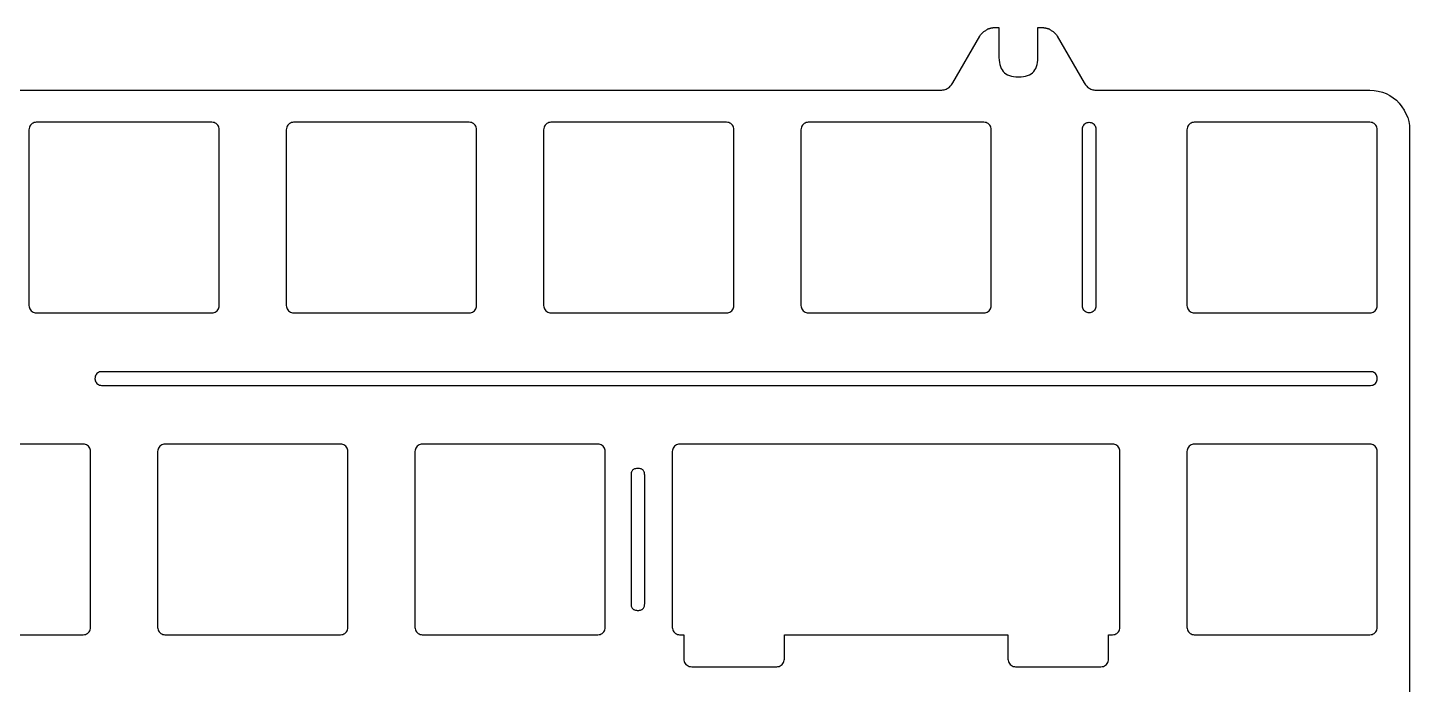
# Model space of a CAD drawing. Extents: x 157 to 462, y -59 to 69.
# Drawn here: x 359.6 to 461.9, y 20.7 to 69.3 of the extents above; entities that cross this region are included whole.
import ezdxf

# ---------------------------------------------------------------- set-up
doc = ezdxf.new("R2010")
doc.units = 0
doc.header["$MEASUREMENT"] = 0
doc.layers.get('0').update_dxf_attribs({"linetype": 'CONTINUOUS'})

msp = doc.modelspace()

# ---------------------------------------------------------------- linework, layer by layer
for points in [[(315.450287, 64.657822), (427.17514, 64.657822), (427.250336, 64.657822), (427.325287, 64.657822), (427.400238, 64.682846), (427.475189, 64.682846), (427.55014, 64.707809), (427.625336, 64.732773), (427.700287, 64.782822), (427.750336, 64.807846), (427.825287, 64.857773), (427.875336, 64.882797), (427.92514, 64.957809), (427.975189, 65.007797), (428.025238, 65.057846), (428.075287, 65.132797), (428.125336, 65.207809), (430.125336, 68.657822), (430.150238, 68.707809), (430.17514, 68.757797), (430.225189, 68.807846), (430.250336, 68.832809), (430.30014, 68.882797), (430.350189, 68.932846), (430.375336, 68.957809), (430.42514, 69.007797), (430.475189, 69.032822), (430.525238, 69.057846), (430.575287, 69.082809), (430.625336, 69.132797), (430.67514, 69.157822), (430.725189, 69.182846), (430.775238, 69.182846), (430.80014, 69.207809), (430.850189, 69.207809), (430.875336, 69.207809), (430.900238, 69.232773), (430.92514, 69.232773), (430.950287, 69.232773), (430.975189, 69.257797), (431.000336, 69.257797), (431.025238, 69.257797), (431.05014, 69.257797), (431.075287, 69.257797), (431.100189, 69.257797), (431.125336, 69.282822), (431.150238, 69.282822), (431.17514, 69.282822), (431.525238, 69.282822), (431.525238, 67.082809), (431.55014, 66.882797), (431.575287, 66.707809), (431.600189, 66.557846), (431.650238, 66.407822), (431.700287, 66.257797), (431.775238, 66.157822), (431.850189, 66.032822), (431.950287, 65.932846), (432.05014, 65.857773), (432.17514, 65.782822), (432.325287, 65.732773), (432.475189, 65.682846), (432.625336, 65.657822), (432.80014, 65.632797), (432.975189, 65.632797), (433.17514, 65.632797), (433.350189, 65.657822), (433.500336, 65.682846), (433.650238, 65.732773), (433.80014, 65.782822), (433.92514, 65.857773), (434.025238, 65.932846), (434.125336, 66.032822), (434.200287, 66.157822), (434.275238, 66.257797), (434.325287, 66.407822), (434.375336, 66.557846), (434.400238, 66.707809), (434.42514, 66.882797), (434.42514, 67.082809), (434.42514, 69.282822), (434.80014, 69.282822), (434.825287, 69.282822), (434.850189, 69.282822), (434.875336, 69.257797), (434.900238, 69.257797), (434.92514, 69.257797), (434.950287, 69.257797), (434.975189, 69.257797), (435.000336, 69.257797), (435.025238, 69.232773), (435.05014, 69.232773), (435.075287, 69.232773), (435.100189, 69.207809), (435.125336, 69.207809), (435.17514, 69.207809), (435.200287, 69.182846), (435.250336, 69.182846), (435.30014, 69.157822), (435.350189, 69.132797), (435.400238, 69.082809), (435.450287, 69.057846), (435.500336, 69.032822), (435.55014, 69.007797), (435.600189, 68.957809), (435.625336, 68.932846), (435.67514, 68.882797), (435.725189, 68.832809), (435.750336, 68.807846), (435.80014, 68.757797), (435.825287, 68.707809), (435.850189, 68.657822), (437.850189, 65.207809), (437.900238, 65.132797), (437.950287, 65.057846), (438.000336, 65.007797), (438.05014, 64.957809), (438.100189, 64.882797), (438.150238, 64.857773), (438.225189, 64.807846), (438.275238, 64.782822), (438.350189, 64.732773), (438.42514, 64.707809), (438.500336, 64.682846), (438.575287, 64.682846), (438.650238, 64.657822), (438.725189, 64.657822), (438.80014, 64.657822), (459.000336, 64.657822), (459.000336, 64.657822), (459.325287, 64.632797), (459.625336, 64.582809), (459.92514, 64.507797), (459.92514, 64.507797), (460.200287, 64.407822), (460.475189, 64.257797), (460.725189, 64.082809), (460.725189, 64.082809), (460.975189, 63.907822), (461.17514, 63.682846), (461.375336, 63.432846), (461.375336, 63.432846), (461.55014, 63.182846), (461.67514, 62.907822), (461.80014, 62.632797), (461.80014, 62.632797), (461.875336, 62.332809), (461.92514, 62.032822), (461.92514, 61.732773), (461.92514, -51.292175)], [(360.275238, 62.282822), (360.200287, 62.257797), (360.125336, 62.257797), (360.125336, 62.257797), (360.05014, 62.207809), (359.975189, 62.182846), (359.975189, 62.182846), (359.900238, 62.107773), (359.850189, 62.057846), (359.850189, 62.057846), (359.80014, 61.982773), (359.775238, 61.907822), (359.775238, 61.907822), (359.750336, 61.807846), (359.725189, 61.732773), (359.725189, 48.732773), (359.725189, 48.732773), (359.750336, 48.632797), (359.775238, 48.557846), (359.775238, 48.557846), (359.80014, 48.482773), (359.850189, 48.407822), (359.850189, 48.407822), (359.900238, 48.332809), (359.975189, 48.282822), (359.975189, 48.282822), (360.05014, 48.232773), (360.125336, 48.207809), (360.125336, 48.207809), (360.200287, 48.182846), (360.275238, 48.182846), (373.275238, 48.182846), (373.275238, 48.182846), (373.375336, 48.182846), (373.450287, 48.207809), (373.450287, 48.207809), (373.525238, 48.232773), (373.600189, 48.282822), (373.600189, 48.282822), (373.67514, 48.332809), (373.725189, 48.407822), (373.725189, 48.407822), (373.775238, 48.482773), (373.80014, 48.557846), (373.80014, 48.557846), (373.825287, 48.632797), (373.825287, 48.732773), (373.825287, 61.732773), (373.825287, 61.732773), (373.825287, 61.807846), (373.80014, 61.907822), (373.80014, 61.907822), (373.775238, 61.982773), (373.725189, 62.057846), (373.725189, 62.057846), (373.67514, 62.107773), (373.600189, 62.182846), (373.600189, 62.182846), (373.525238, 62.207809), (373.450287, 62.257797), (373.450287, 62.257797), (373.375336, 62.257797), (373.275238, 62.282822), (360.275238, 62.282822)], [(379.325287, 62.282822), (379.250336, 62.257797), (379.17514, 62.257797), (379.17514, 62.257797), (379.100189, 62.207809), (379.025238, 62.182846), (379.025238, 62.182846), (378.950287, 62.107773), (378.900238, 62.057846), (378.900238, 62.057846), (378.850189, 61.982773), (378.825287, 61.907822), (378.825287, 61.907822), (378.80014, 61.807846), (378.775238, 61.732773), (378.775238, 48.732773), (378.775238, 48.732773), (378.80014, 48.632797), (378.825287, 48.557846), (378.825287, 48.557846), (378.850189, 48.482773), (378.900238, 48.407822), (378.900238, 48.407822), (378.950287, 48.332809), (379.025238, 48.282822), (379.025238, 48.282822), (379.100189, 48.232773), (379.17514, 48.207809), (379.17514, 48.207809), (379.250336, 48.182846), (379.325287, 48.182846), (392.325287, 48.182846), (392.325287, 48.182846), (392.42514, 48.182846), (392.500336, 48.207809), (392.500336, 48.207809), (392.575287, 48.232773), (392.650238, 48.282822), (392.650238, 48.282822), (392.725189, 48.332809), (392.775238, 48.407822), (392.775238, 48.407822), (392.825287, 48.482773), (392.850189, 48.557846), (392.850189, 48.557846), (392.875336, 48.632797), (392.875336, 48.732773), (392.875336, 61.732773), (392.875336, 61.732773), (392.875336, 61.807846), (392.850189, 61.907822), (392.850189, 61.907822), (392.825287, 61.982773), (392.775238, 62.057846), (392.775238, 62.057846), (392.725189, 62.107773), (392.650238, 62.182846), (392.650238, 62.182846), (392.575287, 62.207809), (392.500336, 62.257797), (392.500336, 62.257797), (392.42514, 62.257797), (392.325287, 62.282822), (379.325287, 62.282822)], [(398.375336, 62.282822), (398.30014, 62.257797), (398.225189, 62.257797), (398.225189, 62.257797), (398.150238, 62.207809), (398.075287, 62.182846), (398.075287, 62.182846), (398.000336, 62.107773), (397.950287, 62.057846), (397.950287, 62.057846), (397.900238, 61.982773), (397.875336, 61.907822), (397.875336, 61.907822), (397.850189, 61.807846), (397.825287, 61.732773), (397.825287, 48.732773), (397.825287, 48.732773), (397.850189, 48.632797), (397.875336, 48.557846), (397.875336, 48.557846), (397.900238, 48.482773), (397.950287, 48.407822), (397.950287, 48.407822), (398.000336, 48.332809), (398.075287, 48.282822), (398.075287, 48.282822), (398.150238, 48.232773), (398.225189, 48.207809), (398.225189, 48.207809), (398.30014, 48.182846), (398.375336, 48.182846), (411.375336, 48.182846), (411.375336, 48.182846), (411.475189, 48.182846), (411.55014, 48.207809), (411.55014, 48.207809), (411.625336, 48.232773), (411.700287, 48.282822), (411.700287, 48.282822), (411.775238, 48.332809), (411.825287, 48.407822), (411.825287, 48.407822), (411.875336, 48.482773), (411.900238, 48.557846), (411.900238, 48.557846), (411.92514, 48.632797), (411.92514, 48.732773), (411.92514, 61.732773), (411.92514, 61.732773), (411.92514, 61.807846), (411.900238, 61.907822), (411.900238, 61.907822), (411.875336, 61.982773), (411.825287, 62.057846), (411.825287, 62.057846), (411.775238, 62.107773), (411.700287, 62.182846), (411.700287, 62.182846), (411.625336, 62.207809), (411.55014, 62.257797), (411.55014, 62.257797), (411.475189, 62.257797), (411.375336, 62.282822), (398.375336, 62.282822)], [(417.42514, 62.282822), (417.350189, 62.257797), (417.275238, 62.257797), (417.275238, 62.257797), (417.200287, 62.207809), (417.125336, 62.182846), (417.125336, 62.182846), (417.05014, 62.107773), (417.000336, 62.057846), (417.000336, 62.057846), (416.950287, 61.982773), (416.92514, 61.907822), (416.92514, 61.907822), (416.900238, 61.807846), (416.875336, 61.732773), (416.875336, 48.732773), (416.875336, 48.732773), (416.900238, 48.632797), (416.92514, 48.557846), (416.92514, 48.557846), (416.950287, 48.482773), (417.000336, 48.407822), (417.000336, 48.407822), (417.05014, 48.332809), (417.125336, 48.282822), (417.125336, 48.282822), (417.200287, 48.232773), (417.275238, 48.207809), (417.275238, 48.207809), (417.350189, 48.182846), (417.42514, 48.182846), (430.42514, 48.182846), (430.42514, 48.182846), (430.525238, 48.182846), (430.600189, 48.207809), (430.600189, 48.207809), (430.67514, 48.232773), (430.750336, 48.282822), (430.750336, 48.282822), (430.825287, 48.332809), (430.875336, 48.407822), (430.875336, 48.407822), (430.92514, 48.482773), (430.950287, 48.557846), (430.950287, 48.557846), (430.975189, 48.632797), (430.975189, 48.732773), (430.975189, 61.732773), (430.975189, 61.732773), (430.975189, 61.807846), (430.950287, 61.907822), (430.950287, 61.907822), (430.92514, 61.982773), (430.875336, 62.057846), (430.875336, 62.057846), (430.825287, 62.107773), (430.750336, 62.182846), (430.750336, 62.182846), (430.67514, 62.207809), (430.600189, 62.257797), (430.600189, 62.257797), (430.525238, 62.257797), (430.42514, 62.282822), (417.42514, 62.282822)], [(438.725189, 48.682846), (438.725189, 48.607773), (438.700287, 48.532822), (438.700287, 48.532822), (438.67514, 48.457809), (438.625336, 48.382797), (438.625336, 48.382797), (438.575287, 48.332809), (438.525238, 48.282822), (438.525238, 48.282822), (438.450287, 48.232773), (438.375336, 48.207809), (438.375336, 48.207809), (438.30014, 48.182846), (438.225189, 48.182846), (438.225189, 48.182846), (438.150238, 48.182846), (438.075287, 48.207809), (438.075287, 48.207809), (438.000336, 48.232773), (437.92514, 48.282822), (437.92514, 48.282822), (437.875336, 48.332809), (437.825287, 48.382797), (437.825287, 48.382797), (437.775238, 48.457809), (437.750336, 48.532822), (437.750336, 48.532822), (437.725189, 48.607773), (437.725189, 48.682846), (437.725189, 61.782822), (437.725189, 61.782822), (437.725189, 61.857773), (437.750336, 61.932846), (437.750336, 61.932846), (437.775238, 62.007797), (437.825287, 62.057846), (437.825287, 62.057846), (437.875336, 62.132797), (437.92514, 62.182846), (437.92514, 62.182846), (438.000336, 62.232773), (438.075287, 62.257797), (438.075287, 62.257797), (438.150238, 62.257797), (438.225189, 62.282822), (438.225189, 62.282822), (438.30014, 62.257797), (438.375336, 62.257797), (438.375336, 62.257797), (438.450287, 62.232773), (438.525238, 62.182846), (438.525238, 62.182846), (438.575287, 62.132797), (438.625336, 62.057846), (438.625336, 62.057846), (438.67514, 62.007797), (438.700287, 61.932846), (438.700287, 61.932846), (438.725189, 61.857773), (438.725189, 61.782822), (438.725189, 48.682846)], [(446.000336, 62.282822), (445.92514, 62.257797), (445.850189, 62.257797), (445.850189, 62.257797), (445.775238, 62.207809), (445.700287, 62.182846), (445.700287, 62.182846), (445.625336, 62.107773), (445.575287, 62.057846), (445.575287, 62.057846), (445.525238, 61.982773), (445.500336, 61.907822), (445.500336, 61.907822), (445.475189, 61.807846), (445.450287, 61.732773), (445.450287, 48.732773), (445.450287, 48.732773), (445.475189, 48.632797), (445.500336, 48.557846), (445.500336, 48.557846), (445.525238, 48.482773), (445.575287, 48.407822), (445.575287, 48.407822), (445.625336, 48.332809), (445.700287, 48.282822), (445.700287, 48.282822), (445.775238, 48.232773), (445.850189, 48.207809), (445.850189, 48.207809), (445.92514, 48.182846), (446.000336, 48.182846), (459.000336, 48.182846), (459.000336, 48.182846), (459.100189, 48.182846), (459.17514, 48.207809), (459.17514, 48.207809), (459.250336, 48.232773), (459.325287, 48.282822), (459.325287, 48.282822), (459.400238, 48.332809), (459.450287, 48.407822), (459.450287, 48.407822), (459.500336, 48.482773), (459.525238, 48.557846), (459.525238, 48.557846), (459.55014, 48.632797), (459.55014, 48.732773), (459.55014, 61.732773), (459.55014, 61.732773), (459.55014, 61.807846), (459.525238, 61.907822), (459.525238, 61.907822), (459.500336, 61.982773), (459.450287, 62.057846), (459.450287, 62.057846), (459.400238, 62.107773), (459.325287, 62.182846), (459.325287, 62.182846), (459.250336, 62.207809), (459.17514, 62.257797), (459.17514, 62.257797), (459.100189, 62.257797), (459.000336, 62.282822), (446.000336, 62.282822)], [(365.100189, 43.807846), (365.025238, 43.807846), (364.950287, 43.807846), (364.950287, 43.807846), (364.875336, 43.757797), (364.825287, 43.732773), (364.825287, 43.732773), (364.750336, 43.682846), (364.700287, 43.607773), (364.700287, 43.607773), (364.67514, 43.557846), (364.625336, 43.482773), (364.625336, 43.482773), (364.625336, 43.407822), (364.600189, 43.307846), (364.600189, 43.307846), (364.625336, 43.232773), (364.625336, 43.157822), (364.625336, 43.157822), (364.67514, 43.082809), (364.700287, 43.032822), (364.700287, 43.032822), (364.750336, 42.957809), (364.825287, 42.907822), (364.825287, 42.907822), (364.875336, 42.882797), (364.950287, 42.832809), (364.950287, 42.832809), (365.025238, 42.832809), (365.100189, 42.807846), (459.05014, 42.807846), (459.05014, 42.807846), (459.150238, 42.832809), (459.225189, 42.832809), (459.225189, 42.832809), (459.30014, 42.882797), (459.350189, 42.907822), (459.350189, 42.907822), (459.42514, 42.957809), (459.475189, 43.032822), (459.475189, 43.032822), (459.500336, 43.082809), (459.525238, 43.157822), (459.525238, 43.157822), (459.55014, 43.232773), (459.55014, 43.307846), (459.55014, 43.307846), (459.55014, 43.407822), (459.525238, 43.482773), (459.525238, 43.482773), (459.500336, 43.557846), (459.475189, 43.607773), (459.475189, 43.607773), (459.42514, 43.682846), (459.350189, 43.732773), (459.350189, 43.732773), (459.30014, 43.757797), (459.225189, 43.807846), (459.225189, 43.807846), (459.150238, 43.807846), (459.05014, 43.807846), (365.100189, 43.807846)], [(350.750336, 24.357773), (363.750336, 24.357773), (363.750336, 24.357773), (363.850189, 24.382797), (363.92514, 24.382797), (363.92514, 24.382797), (364.000336, 24.432846), (364.075287, 24.457809), (364.075287, 24.457809), (364.150238, 24.532822), (364.200287, 24.582809), (364.200287, 24.582809), (364.250336, 24.657822), (364.275238, 24.732773), (364.275238, 24.732773), (364.30014, 24.832809), (364.30014, 24.907822), (364.30014, 37.907822), (364.30014, 37.907822), (364.30014, 38.007797), (364.275238, 38.082809), (364.275238, 38.082809), (364.250336, 38.157822), (364.200287, 38.232773), (364.200287, 38.232773), (364.150238, 38.307846), (364.075287, 38.357773), (364.075287, 38.357773), (364.000336, 38.407822), (363.92514, 38.432846), (363.92514, 38.432846), (363.850189, 38.457809), (363.750336, 38.457809), (350.750336, 38.457809)], [(369.80014, 38.457809), (369.725189, 38.457809), (369.650238, 38.432846), (369.650238, 38.432846), (369.575287, 38.407822), (369.500336, 38.357773), (369.500336, 38.357773), (369.42514, 38.307846), (369.375336, 38.232773), (369.375336, 38.232773), (369.325287, 38.157822), (369.30014, 38.082809), (369.30014, 38.082809), (369.275238, 38.007797), (369.250336, 37.907822), (369.250336, 24.907822), (369.250336, 24.907822), (369.275238, 24.832809), (369.30014, 24.732773), (369.30014, 24.732773), (369.325287, 24.657822), (369.375336, 24.582809), (369.375336, 24.582809), (369.42514, 24.532822), (369.500336, 24.457809), (369.500336, 24.457809), (369.575287, 24.432846), (369.650238, 24.382797), (369.650238, 24.382797), (369.725189, 24.382797), (369.80014, 24.357773), (382.80014, 24.357773), (382.80014, 24.357773), (382.900238, 24.382797), (382.975189, 24.382797), (382.975189, 24.382797), (383.05014, 24.432846), (383.125336, 24.457809), (383.125336, 24.457809), (383.200287, 24.532822), (383.250336, 24.582809), (383.250336, 24.582809), (383.30014, 24.657822), (383.325287, 24.732773), (383.325287, 24.732773), (383.350189, 24.832809), (383.350189, 24.907822), (383.350189, 37.907822), (383.350189, 37.907822), (383.350189, 38.007797), (383.325287, 38.082809), (383.325287, 38.082809), (383.30014, 38.157822), (383.250336, 38.232773), (383.250336, 38.232773), (383.200287, 38.307846), (383.125336, 38.357773), (383.125336, 38.357773), (383.05014, 38.407822), (382.975189, 38.432846), (382.975189, 38.432846), (382.900238, 38.457809), (382.80014, 38.457809), (369.80014, 38.457809)], [(388.850189, 38.457809), (388.775238, 38.457809), (388.700287, 38.432846), (388.700287, 38.432846), (388.625336, 38.407822), (388.55014, 38.357773), (388.55014, 38.357773), (388.475189, 38.307846), (388.42514, 38.232773), (388.42514, 38.232773), (388.375336, 38.157822), (388.350189, 38.082809), (388.350189, 38.082809), (388.325287, 38.007797), (388.30014, 37.907822), (388.30014, 24.907822), (388.30014, 24.907822), (388.325287, 24.832809), (388.350189, 24.732773), (388.350189, 24.732773), (388.375336, 24.657822), (388.42514, 24.582809), (388.42514, 24.582809), (388.475189, 24.532822), (388.55014, 24.457809), (388.55014, 24.457809), (388.625336, 24.432846), (388.700287, 24.382797), (388.700287, 24.382797), (388.775238, 24.382797), (388.850189, 24.357773), (401.850189, 24.357773), (401.850189, 24.357773), (401.950287, 24.382797), (402.025238, 24.382797), (402.025238, 24.382797), (402.100189, 24.432846), (402.17514, 24.457809), (402.17514, 24.457809), (402.250336, 24.532822), (402.30014, 24.582809), (402.30014, 24.582809), (402.350189, 24.657822), (402.375336, 24.732773), (402.375336, 24.732773), (402.400238, 24.832809), (402.400238, 24.907822), (402.400238, 37.907822), (402.400238, 37.907822), (402.400238, 38.007797), (402.375336, 38.082809), (402.375336, 38.082809), (402.350189, 38.157822), (402.30014, 38.232773), (402.30014, 38.232773), (402.250336, 38.307846), (402.17514, 38.357773), (402.17514, 38.357773), (402.100189, 38.407822), (402.025238, 38.432846), (402.025238, 38.432846), (401.950287, 38.457809), (401.850189, 38.457809), (388.850189, 38.457809)], [(440.500336, 37.907822), (440.500336, 38.007797), (440.475189, 38.082809), (440.475189, 38.082809), (440.450287, 38.157822), (440.400238, 38.232773), (440.400238, 38.232773), (440.350189, 38.307846), (440.275238, 38.357773), (440.275238, 38.357773), (440.200287, 38.407822), (440.125336, 38.432846), (440.125336, 38.432846), (440.05014, 38.457809), (439.950287, 38.457809), (426.950287, 38.457809), (420.900238, 38.457809), (407.900238, 38.457809), (407.900238, 38.457809), (407.825287, 38.457809), (407.750336, 38.432846), (407.750336, 38.432846), (407.67514, 38.407822), (407.600189, 38.357773), (407.600189, 38.357773), (407.525238, 38.307846), (407.475189, 38.232773), (407.475189, 38.232773), (407.42514, 38.157822), (407.400238, 38.082809), (407.400238, 38.082809), (407.375336, 38.007797), (407.350189, 37.907822), (407.350189, 24.907822), (407.350189, 24.907822), (407.375336, 24.832809), (407.400238, 24.732773), (407.400238, 24.732773), (407.42514, 24.657822), (407.475189, 24.582809), (407.475189, 24.582809), (407.525238, 24.532822), (407.600189, 24.457809), (407.600189, 24.457809), (407.67514, 24.432846), (407.750336, 24.382797), (407.750336, 24.382797), (407.825287, 24.382797), (407.900238, 24.357773), (408.225189, 24.357773), (408.225189, 22.557846), (408.225189, 22.557846), (408.225189, 22.482773), (408.250336, 22.382797), (408.250336, 22.382797), (408.275238, 22.307846), (408.325287, 22.232773), (408.325287, 22.232773), (408.375336, 22.157822), (408.450287, 22.107773), (408.450287, 22.107773), (408.525238, 22.057846), (408.600189, 22.007797), (408.600189, 22.007797), (408.700287, 22.007797), (408.80014, 21.982773), (415.100189, 21.982773), (415.100189, 21.982773), (415.17514, 22.007797), (415.275238, 22.007797), (415.275238, 22.007797), (415.350189, 22.057846), (415.42514, 22.107773), (415.42514, 22.107773), (415.500336, 22.157822), (415.55014, 22.232773), (415.55014, 22.232773), (415.600189, 22.307846), (415.625336, 22.382797), (415.625336, 22.382797), (415.650238, 22.482773), (415.67514, 22.557846), (415.67514, 24.357773), (426.950287, 24.357773), (432.200287, 24.357773), (432.200287, 22.557846), (432.200287, 22.557846), (432.225189, 22.482773), (432.250336, 22.382797), (432.250336, 22.382797), (432.275238, 22.307846), (432.325287, 22.232773), (432.325287, 22.232773), (432.375336, 22.157822), (432.450287, 22.107773), (432.450287, 22.107773), (432.525238, 22.057846), (432.600189, 22.007797), (432.600189, 22.007797), (432.700287, 22.007797), (432.775238, 21.982773), (439.075287, 21.982773), (439.075287, 21.982773), (439.17514, 22.007797), (439.275238, 22.007797), (439.275238, 22.007797), (439.350189, 22.057846), (439.42514, 22.107773), (439.42514, 22.107773), (439.500336, 22.157822), (439.55014, 22.232773), (439.55014, 22.232773), (439.600189, 22.307846), (439.625336, 22.382797), (439.625336, 22.382797), (439.650238, 22.482773), (439.650238, 22.557846), (439.650238, 24.357773), (439.950287, 24.357773), (439.950287, 24.357773), (440.05014, 24.382797), (440.125336, 24.382797), (440.125336, 24.382797), (440.200287, 24.432846), (440.275238, 24.457809), (440.275238, 24.457809), (440.350189, 24.532822), (440.400238, 24.582809), (440.400238, 24.582809), (440.450287, 24.657822), (440.475189, 24.732773), (440.475189, 24.732773), (440.500336, 24.832809), (440.500336, 24.907822), (440.500336, 37.907822)], [(426.950287, 38.457809), (426.950287, 38.457809), (426.950287, 38.457809)], [(446.000336, 38.457809), (445.92514, 38.457809), (445.850189, 38.432846), (445.850189, 38.432846), (445.775238, 38.407822), (445.700287, 38.357773), (445.700287, 38.357773), (445.625336, 38.307846), (445.575287, 38.232773), (445.575287, 38.232773), (445.525238, 38.157822), (445.500336, 38.082809), (445.500336, 38.082809), (445.475189, 38.007797), (445.450287, 37.907822), (445.450287, 24.907822), (445.450287, 24.907822), (445.475189, 24.832809), (445.500336, 24.732773), (445.500336, 24.732773), (445.525238, 24.657822), (445.575287, 24.582809), (445.575287, 24.582809), (445.625336, 24.532822), (445.700287, 24.457809), (445.700287, 24.457809), (445.775238, 24.432846), (445.850189, 24.382797), (445.850189, 24.382797), (445.92514, 24.382797), (446.000336, 24.357773), (459.000336, 24.357773), (459.000336, 24.357773), (459.100189, 24.382797), (459.17514, 24.382797), (459.17514, 24.382797), (459.250336, 24.432846), (459.325287, 24.457809), (459.325287, 24.457809), (459.400238, 24.532822), (459.450287, 24.582809), (459.450287, 24.582809), (459.500336, 24.657822), (459.525238, 24.732773), (459.525238, 24.732773), (459.55014, 24.832809), (459.55014, 24.907822), (459.55014, 37.907822), (459.55014, 37.907822), (459.55014, 38.007797), (459.525238, 38.082809), (459.525238, 38.082809), (459.500336, 38.157822), (459.450287, 38.232773), (459.450287, 38.232773), (459.400238, 38.307846), (459.325287, 38.357773), (459.325287, 38.357773), (459.250336, 38.407822), (459.17514, 38.432846), (459.17514, 38.432846), (459.100189, 38.457809), (459.000336, 38.457809), (446.000336, 38.457809)], [(405.325287, 36.157822), (405.30014, 36.232773), (405.30014, 36.282822), (405.30014, 36.332809), (405.275238, 36.407822), (405.250336, 36.432846), (405.225189, 36.482773), (405.200287, 36.532822), (405.17514, 36.557846), (405.125336, 36.582809), (405.100189, 36.607773), (405.05014, 36.632797), (405.000336, 36.632797), (404.92514, 36.657822), (404.875336, 36.657822), (404.825287, 36.657822), (404.750336, 36.657822), (404.700287, 36.657822), (404.625336, 36.632797), (404.575287, 36.632797), (404.525238, 36.607773), (404.500336, 36.582809), (404.450287, 36.557846), (404.42514, 36.532822), (404.400238, 36.482773), (404.375336, 36.432846), (404.350189, 36.407822), (404.325287, 36.332809), (404.325287, 36.282822), (404.325287, 36.232773), (404.325287, 36.157822), (404.325287, 35.532822), (404.325287, 34.907822), (404.325287, 34.257797), (404.325287, 33.632797), (404.325287, 33.007797), (404.325287, 32.357773), (404.325287, 31.732773), (404.325287, 31.107773), (404.325287, 30.457809), (404.325287, 29.832809), (404.325287, 29.207809), (404.325287, 28.557846), (404.325287, 27.932846), (404.325287, 27.307846), (404.325287, 26.657822), (404.325287, 26.607773), (404.325287, 26.532822), (404.325287, 26.482773), (404.350189, 26.432846), (404.375336, 26.382797), (404.400238, 26.332809), (404.42514, 26.307846), (404.450287, 26.282822), (404.500336, 26.232773), (404.525238, 26.232773), (404.575287, 26.207809), (404.625336, 26.182846), (404.700287, 26.182846), (404.750336, 26.157822), (404.825287, 26.157822), (404.875336, 26.157822), (404.92514, 26.182846), (405.000336, 26.182846), (405.05014, 26.207809), (405.100189, 26.232773), (405.125336, 26.232773), (405.17514, 26.282822), (405.200287, 26.307846), (405.225189, 26.332809), (405.250336, 26.382797), (405.275238, 26.432846), (405.30014, 26.482773), (405.30014, 26.532822), (405.30014, 26.607773), (405.325287, 26.657822), (405.325287, 27.307846), (405.325287, 27.932846), (405.325287, 28.557846), (405.325287, 29.207809), (405.325287, 29.832809), (405.325287, 30.457809), (405.325287, 31.107773), (405.325287, 31.732773), (405.325287, 32.357773), (405.325287, 33.007797), (405.325287, 33.632797), (405.325287, 34.257797), (405.325287, 34.907822), (405.325287, 35.532822), (405.325287, 36.157822)], [(426.950287, 24.357773), (426.950287, 24.357773), (426.950287, 24.357773)]]:
    msp.add_lwpolyline(points)

doc.saveas('drawing.dxf')
